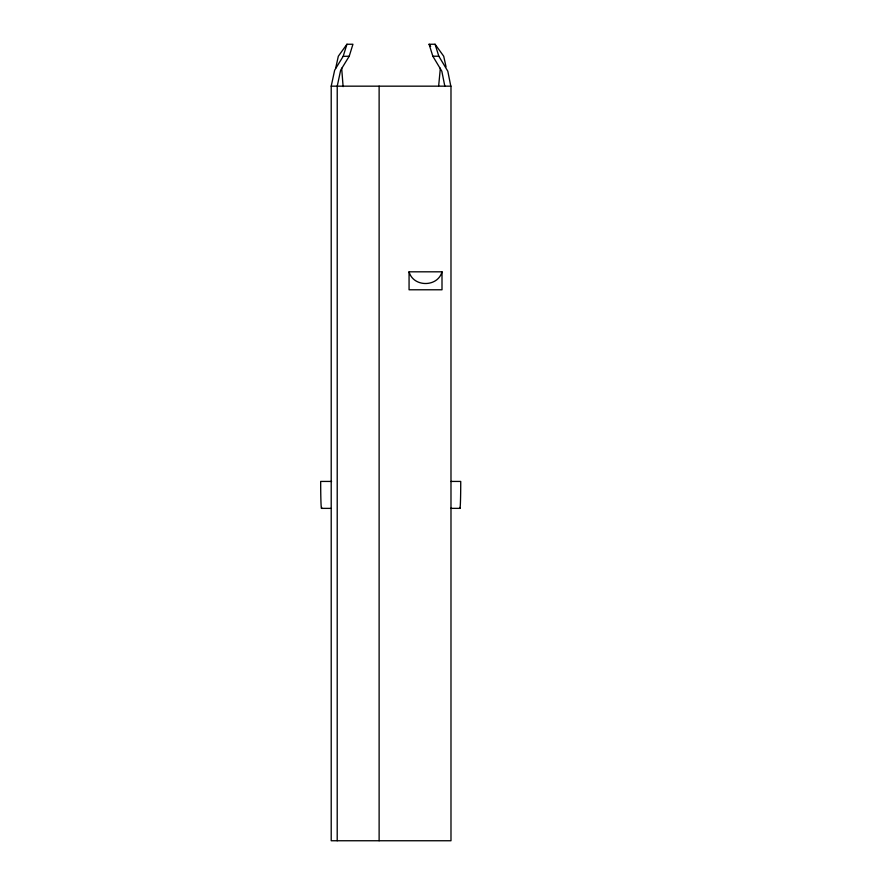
<?xml version="1.0" encoding="UTF-8"?>
<svg xmlns="http://www.w3.org/2000/svg" width="885" height="885" viewBox="0 0 885 885"><rect width="100%" height="100%" fill="white"/><g stroke="black" fill="none" stroke-linecap="round" stroke-linejoin="round"><path stroke-width="1.33" d="M440.354 68.2L438.672 85.745M331.211 86.166L450.985 86.166L450.985 840.75L331.211 840.75L331.211 86.166L334.663 70.192L343.17 56.341L346.942 44.25L352.938 44.25L349.21 56.242L340.659 70.192L337.229 86.166L337.207 840.75M335.68 68.2L338.324 56.231L346.942 44.25M442.002 271.817C437.776 287.404 413.295 287.404 409.069 271.817L442.002 271.817L442.002 289.782L409.069 289.782L409.069 271.817M343.17 56.341L349.21 56.242M444.823 86.166L441.825 71.198L432.842 56.231L429.092 44.25L435.077 44.25L443.706 56.231L446.051 66.873M432.842 56.231L438.827 56.231L447.81 71.198L450.808 86.166M331.587 481.429L320.669 481.429L320.702 488.398A26.948 0.808 -90 0 0 321.686 507.459M451.14 481.429L460.731 481.429A26.937 0.808 -90 0 1 459.713 507.448M321.476 508.377L330.791 508.377M450.609 508.366L459.923 508.366M429.092 44.25L430.652 46.429M435.077 44.25L438.827 56.231M341.676 68.2L343.115 86.619M379.123 86.166L379.123 840.75"/></g></svg>
